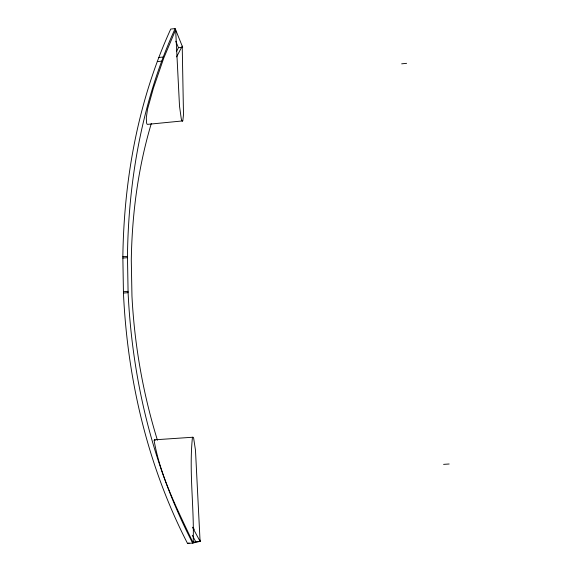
<?xml version="1.0" encoding="UTF-8"?>
<svg xmlns="http://www.w3.org/2000/svg" width="572" height="572" viewBox="0 0 572 572"><rect width="100%" height="100%" fill="white"/><g stroke="black" fill="none" stroke-linecap="round" stroke-linejoin="round"><path stroke-width="0.86" d="M199.707 539.689L200.55 541.255L192.65 543.1L187.516 543.4C147.74 466.108 127.442 379.651 123.445 293.057L122.851 256.742C123.952 178.786 138.167 100.222 170.742 29.058L175.146 28.6L182.675 47.247L178.443 47.676L176.426 51.516M192.65 543.1C152.703 465.822 132.218 379.336 128.099 292.678L127.456 256.356C128.457 178.385 142.6 99.793 175.146 28.6M151.294 123.509C138.074 167.839 132.003 214.107 131.288 260.303L131.96 296.074C134.484 344.93 143 393.479 157.436 440.226M176.584 56.893L182.218 46.11L183.498 114.564L182.804 120.906L147.454 124.374A5.134 1.53 -83 0 1 146.582 122.866L146.303 117.811L147.519 109.216L153.396 88.188L163.721 58.172L175.64 29.823L179.508 106.106L181.252 118.69A7.615 1.237 83.6 0 0 182.468 121.207M187.516 543.4L189.139 543.028M193.207 542.099L200.55 541.255M158.773 57.472L163.192 57.021M157.293 61.597L161.712 61.154M401.666 63.828L406.592 63.342M122.851 256.742L127.456 256.356M122.858 258.065L127.47 257.679M123.409 291.72L128.064 291.341M123.445 293.057L128.099 292.678M154.404 439.832L192.8 437.237M443.579 464.357L449.149 463.999M193.379 527.927L194.223 529.493M192.464 527.212L200.078 541.369L195.481 450.214L193.658 438.216A8.423 1.494 87.3 0 0 192.406 437.752C188.867 472.551 194.401 508.015 193.172 542.978C177.728 510.067 160.253 476.426 154.09 440.333L154.268 440.032A5.663 1.101 72.9 0 1 155.191 440.304M192.285 535.27L195.653 541.541M175.761 41.198L178.443 47.676"/></g></svg>
